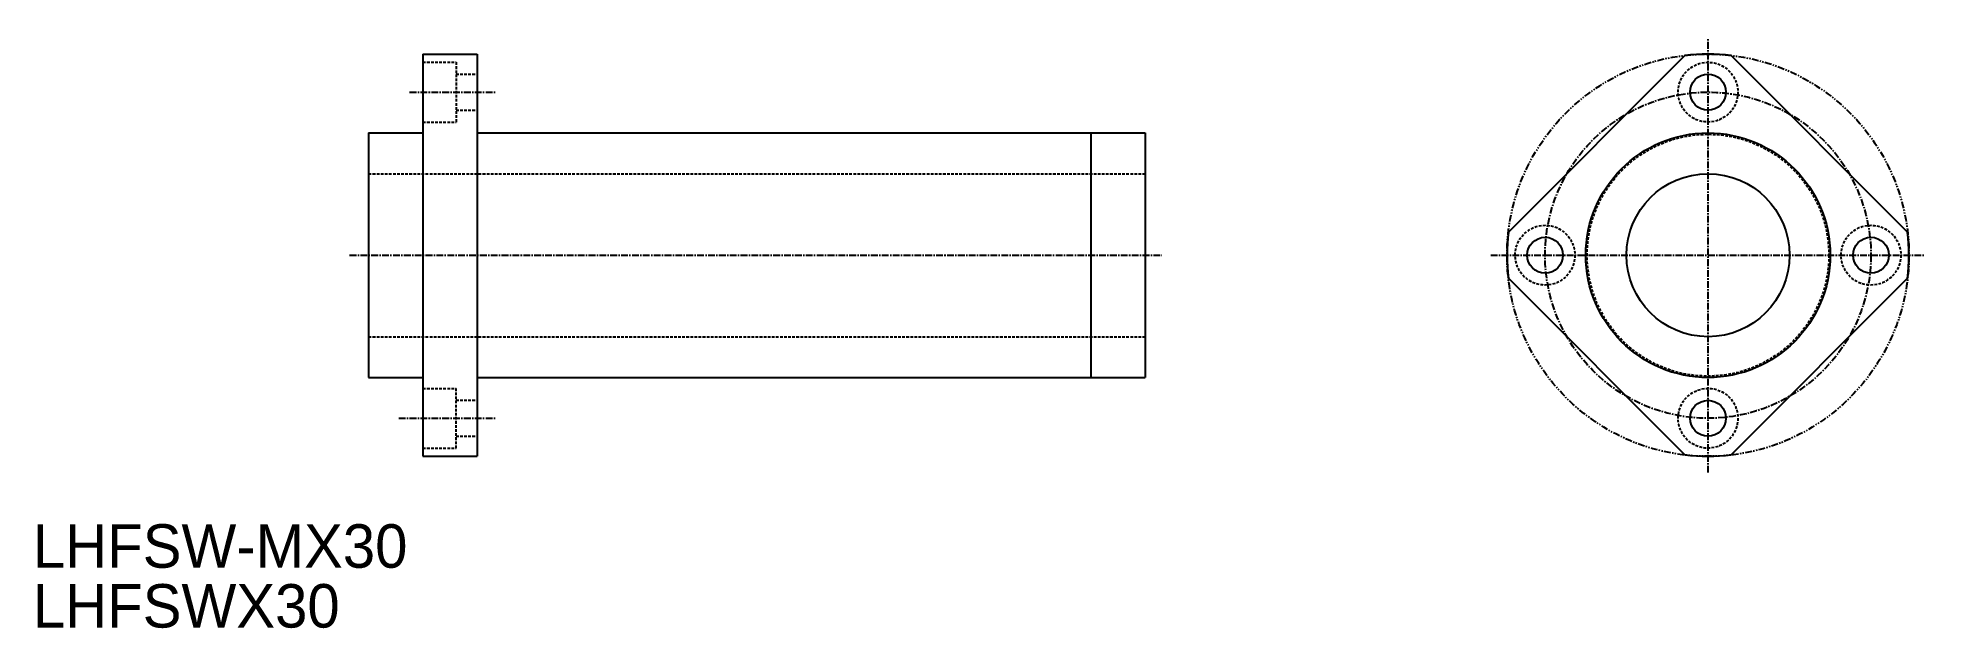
# Model space of a CAD drawing. Extents: x 299 to 646, y 232 to 341.
import ezdxf

# ---------------------------------------------------------------- set-up
doc = ezdxf.new("R2010")
doc.units = 0
for name, pattern in [('CENTER', [2, 1.25, -0.25, 0.25, -0.25]), ('DASHED', [0.75, 0.5, -0.25]), ('PHANTOM', [2.5, 1.25, -0.25, 0.25, -0.25, 0.25, -0.25])]:
    doc.linetypes.add(name, pattern=pattern)
doc.layers.get('0').update_dxf_attribs({"linetype": 'CONTINUOUS'})
doc.layers.add('CENTER', color=1, linetype='CENTER')

msp = doc.modelspace()

# ---------------------------------------------------------------- linework, layer by layer
at = {"color": 7, "linetype": 'CONTINUOUS'}
for p, q in [((369.48, 337.94), (369.48, 263.94)), ((369.48, 337.94), (379.48, 337.94)), ((379.48, 337.94), (379.48, 263.94)), ((601.82, 337.7), (569.32, 305.2)), ((642.83, 305.2), (610.33, 337.7)), ((359.48, 323.44), (359.48, 278.44)), ((359.48, 323.44), (369.48, 323.44)), ((379.48, 323.44), (502.48, 323.44)), ((492.48, 323.44), (492.48, 278.44)), ((502.48, 323.44), (502.48, 278.44)), ((601.82, 264.19), (569.32, 296.69)), ((642.83, 296.69), (610.33, 264.19)), ((359.48, 278.44), (369.48, 278.44)), ((379.48, 278.44), (502.48, 278.44)), ((369.48, 263.94), (379.48, 263.94))]:
    msp.add_line(p, q, dxfattribs=at)
at = {"color": 3, "linetype": 'DASHED'}
for p, q in [((369.48, 336.44), (375.58, 336.44)), ((375.58, 336.44), (375.58, 325.44)), ((375.58, 334.24), (379.48, 334.24)), ((375.58, 327.64), (379.48, 327.64)), ((369.48, 325.44), (375.58, 325.44)), ((359.48, 315.94), (502.48, 315.94)), ((359.48, 285.94), (502.48, 285.94)), ((369.48, 276.44), (375.58, 276.44)), ((375.58, 265.44), (375.58, 276.44)), ((375.58, 274.24), (379.48, 274.24)), ((375.58, 267.64), (379.48, 267.64)), ((369.48, 265.44), (375.58, 265.44))]:
    msp.add_line(p, q, dxfattribs=at)
at = {"color": 3, "linetype": 'PHANTOM'}
msp.add_circle((606.08, 300.94), 37, dxfattribs=at)
at = {"color": 3, "linetype": 'DASHED'}
for centre, radius in [((606.08, 330.94), 5.5), ((606.08, 300.94), 22.25), ((576.08, 300.94), 5.5), ((636.08, 300.94), 5.5), ((606.08, 270.94), 5.5)]:
    msp.add_circle(centre, radius, dxfattribs=at)
at = {"color": 7, "linetype": 'CONTINUOUS'}
for centre, radius in [((606.08, 330.94), 3.3), ((606.08, 300.94), 22.5), ((606.08, 300.94), 15), ((576.08, 300.94), 3.3), ((636.08, 300.94), 3.3), ((606.08, 270.94), 3.3)]:
    msp.add_circle(centre, radius, dxfattribs=at)
for start, end in [(83.3917, 96.6083), (173.3917, 186.6083), (353.3917, 6.6083), (263.3917, 276.6083)]:
    msp.add_arc((606.08, 300.94), 37, start, end, dxfattribs=at)
at = {"layer": 'CENTER', "color": 1, "linetype": 'CENTER'}
for p, q in [((606.08, 260.94), (606.08, 340.94)), ((367.04, 330.94), (383.04, 330.94)), ((355.98, 300.94), (505.54, 300.94)), ((566.08, 300.94), (646.08, 300.94)), ((365.04, 270.94), (383.04, 270.94))]:
    msp.add_line(p, q, dxfattribs=at)
msp.add_circle((606.08, 300.94), 30, dxfattribs=at)

# ---------------------------------------------------------------- texts
at = {"color": 7, "linetype": 'CONTINUOUS'}
for s, p in [('LHFSW-MX30', (297.69, 243.44)), ('LHFSWX30', (297.69, 232.43))]:
    msp.add_text(s, height=8, dxfattribs=at).set_placement(p)

doc.saveas('drawing.dxf')
